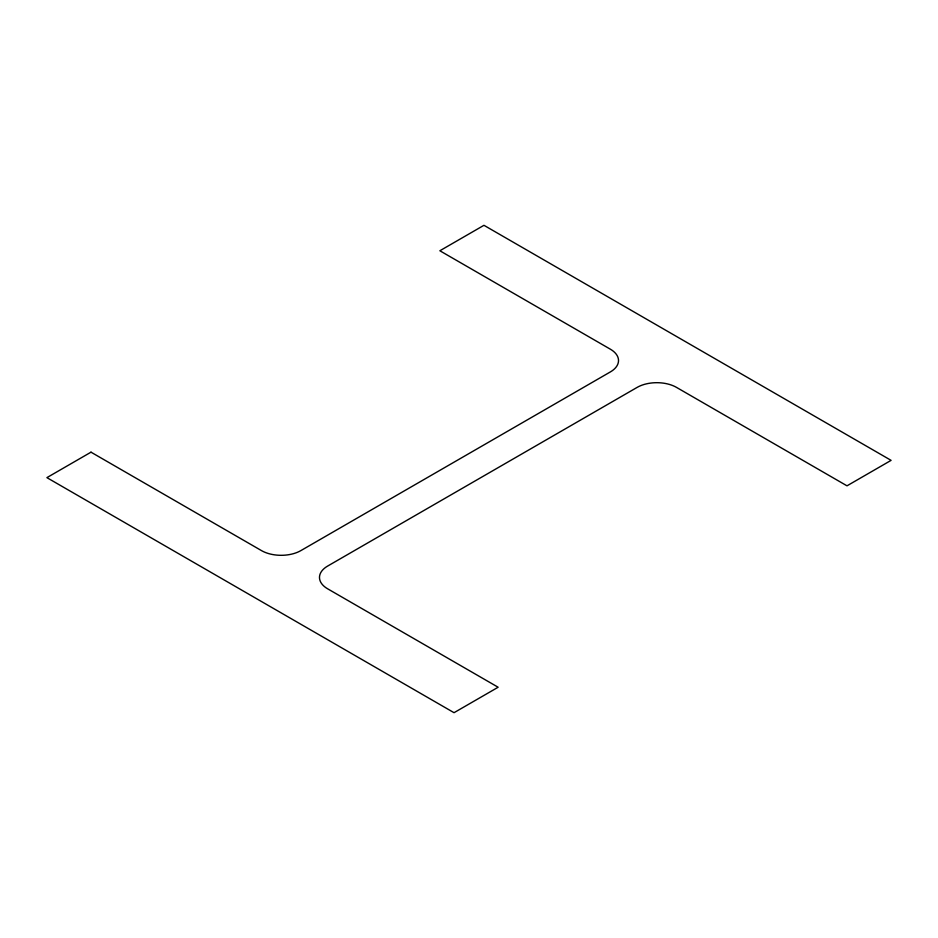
<?xml version="1.0" encoding="UTF-8"?>
<svg xmlns="http://www.w3.org/2000/svg" width="938" height="938" viewBox="0 0 938 938"><rect width="100%" height="100%" fill="white"/><g stroke="black" fill="none" stroke-linecap="round" stroke-linejoin="round"><path stroke-width="1.41" d="M90.998 452.175L46.9 477.641L454.039 712.692L498.137 687.237L327.643 588.806A27.847 16.075 0 0 1 327.643 566.071L637.137 387.394A27.847 16.075 0 0 1 676.509 387.394L847.002 485.825L891.1 460.359L483.961 225.308L439.863 250.763L610.357 349.194A27.847 16.075 0 0 1 610.357 371.929L300.864 550.606A27.847 16.075 0 0 1 261.491 550.606L90.998 452.175"/></g></svg>
